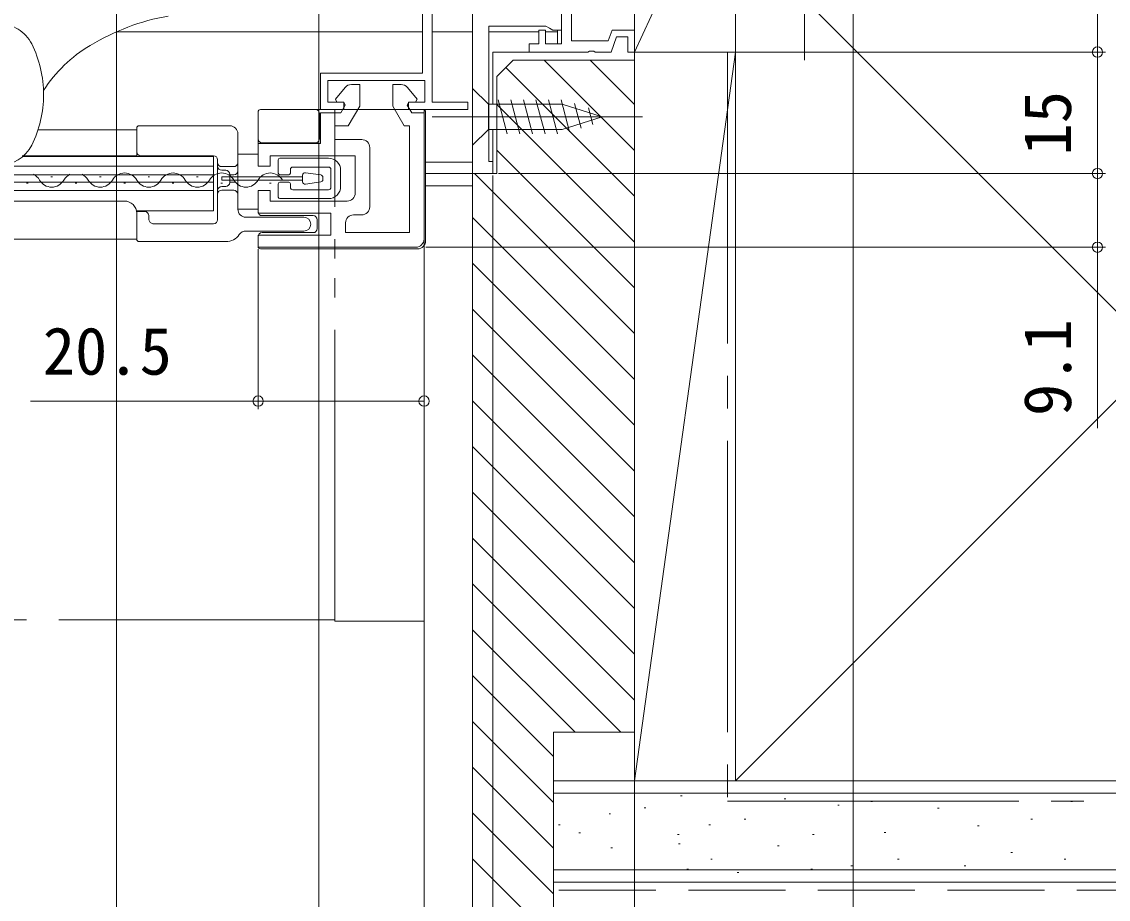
# Model space of a CAD drawing. Units: millimetres, scale not verified. Extents: x -1682 to -296, y -1188 to 1055.
# Drawn here: x -889.7 to -755.5, y -560.5 to -452.1 of the extents above; entities that cross this region are included whole.
import ezdxf
from ezdxf.enums import TextEntityAlignment as Align

# ---------------------------------------------------------------- set-up
doc = ezdxf.new("R2010")
doc.units = ezdxf.units.MM
doc.header["$LTSCALE"] = 4
for name, pattern in [('CHAIN2', [12, 9, -1, 1, -1]), ('DASHED3', [4, 3, -1]), ('DOUBLE_CHAIN2', [12.8, 9, -1, 0.6, -0.6, 0.6, -1])]:
    doc.linetypes.add(name, pattern=pattern)
for name, color, linetype, lineweight in [('0-3_YKK_11', 7, 'Continuous', 9), ('0-5_YKK_12', 2, 'Continuous', 9), ('0-6_YKK_13', 4, 'Continuous', 9), ('0-8_YKK_D', 6, 'Continuous', 9), ('0-9_YSS_K', 3, 'Continuous', 9), ('0-A_YSS_KE', 3, 'Continuous', 9)]:
    doc.layers.add(name, color=color, linetype=linetype, lineweight=lineweight)
doc.styles.add('ＭＳ ゴシック', font='')
doc.styles.get('ＭＳ ゴシック').set_extended_font_data('MS Gothic')

msp = doc.modelspace()

# ---------------------------------------------------------------- linework, layer by layer
at = {"layer": '0-3_YKK_11'}
for p, q in [((-823.014, -432.648), (-823.014, -454.848)), ((-840.218, -449.384), (-840.218, -458.449)), ((-839.018, -462.049), (-839.018, -450.149)), ((-834.014, -450.148), (-834.014, -470.848)), ((-823.014, -453.148), (-823.014, -450.648)), ((-821.814, -454.448), (-821.814, -450.545)), ((-832.014, -452.648), (-824.947, -452.648)), ((-832.014, -469.348), (-832.014, -452.648)), ((-825.814, -453.151), (-825.814, -454.848)), ((-825.014, -453.151), (-825.814, -453.151)), ((-825.014, -454.848), (-825.014, -453.151)), ((-824.947, -452.648), (-824.514, -452.898)), ((-824.514, -452.898), (-824.081, -453.148)), ((-824.081, -453.148), (-823.014, -453.148)), ((-816.783, -453.148), (-817.256, -454.448)), ((-814.015, -453.148), (-816.783, -453.148)), ((-814.015, -455.848), (-814.015, -453.148)), ((-827.014, -454.848), (-827.014, -455.848)), ((-825.814, -454.848), (-827.014, -454.848)), ((-823.014, -454.848), (-825.014, -454.848)), ((-817.256, -454.448), (-821.814, -454.448)), ((-816.914, -455.848), (-816.223, -453.948)), ((-816.223, -453.948), (-814.815, -453.948)), ((-814.815, -453.948), (-814.815, -455.848)), ((-827.014, -455.848), (-819.773, -455.848)), ((-819.773, -455.848), (-819.59, -455.728)), ((-819.59, -455.728), (-819.04, -455.728)), ((-819.04, -455.728), (-818.857, -455.848)), ((-818.857, -455.848), (-816.914, -455.848)), ((-814.815, -455.848), (-814.015, -455.848)), ((-852.818, -458.449), (-852.818, -462.949)), ((-840.218, -458.449), (-852.818, -458.449)), ((-851.918, -459.349), (-839.918, -459.349)), ((-851.918, -462.049), (-851.918, -459.349)), ((-850.946, -461.682), (-849.765, -460.221)), ((-848.987, -459.849), (-847.965, -459.849)), ((-847.965, -459.849), (-847.965, -462.512)), ((-843.865, -459.849), (-842.842, -459.849)), ((-843.865, -462.512), (-843.865, -459.849)), ((-842.065, -460.221), (-840.883, -461.682)), ((-839.918, -459.349), (-839.918, -462.049)), ((-850.772, -462.049), (-850.946, -461.682)), ((-840.883, -461.682), (-841.057, -462.049)), ((-852.818, -462.949), (-849.918, -462.949)), ((-849.918, -462.049), (-851.918, -462.049)), ((-849.938, -462.049), (-850.772, -462.049)), ((-850.296, -463.349), (-849.742, -462.389)), ((-849.742, -462.389), (-849.938, -462.049)), ((-849.918, -462.949), (-849.918, -462.049)), ((-847.965, -462.512), (-849.372, -464.949)), ((-842.458, -464.949), (-843.865, -462.512)), ((-841.892, -462.049), (-842.088, -462.389)), ((-842.088, -462.389), (-841.534, -463.349)), ((-841.918, -462.049), (-841.918, -462.949)), ((-839.918, -462.049), (-841.918, -462.049)), ((-841.918, -462.949), (-834.618, -462.949)), ((-841.057, -462.049), (-841.892, -462.049)), ((-834.618, -462.049), (-839.018, -462.049)), ((-834.618, -462.949), (-834.618, -462.049)), ((-852.815, -463.349), (-850.296, -463.349)), ((-852.815, -467.149), (-852.815, -463.349)), ((-841.534, -463.349), (-840.015, -463.349)), ((-840.015, -463.349), (-840.015, -478.949)), ((-851.015, -464.949), (-851.015, -466.649)), ((-849.372, -464.949), (-851.015, -464.949)), ((-841.815, -464.949), (-842.458, -464.949)), ((-841.815, -478.149), (-841.815, -464.949)), ((-851.015, -466.649), (-847.715, -466.649)), ((-860.515, -467.149), (-852.815, -467.149)), ((-860.515, -469.949), (-860.515, -467.149)), ((-846.715, -467.649), (-846.715, -474.949)), ((-859.015, -468.649), (-859.015, -469.949)), ((-848.515, -468.649), (-859.015, -468.649)), ((-848.515, -473.249), (-848.515, -468.649)), ((-831.514, -469.348), (-832.014, -469.348)), ((-831.514, -470.848), (-831.514, -469.348)), ((-859.015, -469.949), (-860.515, -469.949)), ((-834.014, -470.848), (-831.514, -470.848)), ((-860.515, -472.949), (-859.015, -472.949)), ((-860.515, -475.749), (-860.515, -472.949)), ((-859.015, -472.949), (-859.015, -474.249)), ((-859.015, -474.249), (-849.515, -474.249)), ((-851.515, -475.749), (-860.515, -475.749)), ((-851.515, -478.449), (-851.515, -475.749)), ((-847.715, -475.949), (-848.715, -475.949)), ((-849.715, -476.949), (-849.715, -478.149)), ((-860.515, -478.449), (-851.515, -478.449)), ((-860.515, -479.949), (-860.515, -478.449)), ((-849.715, -478.149), (-841.815, -478.149)), ((-841.015, -479.949), (-860.515, -479.949))]:
    msp.add_line(p, q, dxfattribs=at)
for centre, start, end in [((-848.987, -460.849), 89.99998, 141.0519), ((-842.842, -460.849), 38.94809, 90), ((-847.715, -467.649), 0, 89.99998), ((-849.515, -473.249), 270, 359.99998), ((-847.715, -474.949), 270, 359.99998), ((-848.715, -476.949), 90, 179.99998), ((-841.015, -478.949), 270, 359.99998)]:
    msp.add_arc(centre, 1, start, end, dxfattribs=at)
at = {"layer": '0-5_YKK_12'}
for p, q in [((-878.021, -453.346), (-840.218, -453.346)), ((-839.018, -453.346), (-834.015, -453.346)), ((-832.015, -453.346), (-825.797, -453.346)), ((-825.033, -453.346), (-823.515, -453.346)), ((-823.515, -453.146), (-823.515, -454.846)), ((-831.515, -455.846), (-831.515, -462.296)), ((-826.715, -455.846), (-831.515, -455.846)), ((-875.515, -465.449), (-887.707, -465.449)), ((-875.515, -465.449), (-875.515, -468.649)), ((-831.515, -465.396), (-831.515, -470.846)), ((-866.015, -468.749), (-889.664, -468.749)), ((-889.658, -468.649), (-875.515, -468.649)), ((-839.815, -469.446), (-834.015, -469.446)), ((-866.015, -469.949), (-987.515, -469.949)), ((-866.015, -470.999), (-987.515, -470.999)), ((-831.515, -470.846), (-839.815, -470.846)), ((-866.015, -471.899), (-987.515, -471.899)), ((-888.914, -472.029), (-889.114, -472.029)), ((-885.914, -471.269), (-886.114, -471.269)), ((-882.914, -472.029), (-883.114, -472.029)), ((-879.914, -471.269), (-880.114, -471.269)), ((-876.914, -472.029), (-877.114, -472.029)), ((-873.914, -471.269), (-874.114, -471.269)), ((-870.914, -472.029), (-871.114, -472.029)), ((-867.914, -471.269), (-868.114, -471.269)), ((-864.914, -472.029), (-865.114, -472.029)), ((-861.914, -471.269), (-862.114, -471.269)), ((-858.914, -472.029), (-859.114, -472.029)), ((-834.015, -472.346), (-839.815, -472.346)), ((-866.015, -472.949), (-987.515, -472.949)), ((-877.015, -474.249), (-987.515, -474.249)), ((-875.515, -475.749), (-875.515, -478.949)), ((-875.515, -478.949), (-987.515, -478.949))]:
    msp.add_line(p, q, dxfattribs=at)
at = {"layer": '0-5_YKK_12', "linetype": 'DOUBLE_CHAIN2'}
msp.add_line((-987.515, -525.949), (-851.015, -525.949), dxfattribs=at)
at = {"layer": '0-5_YKK_12'}
msp.add_lwpolyline([(-875.545, -475.449), (-866.015, -475.449), (-866.015, -468.749)], dxfattribs=at)
for centre, radius, start, end in [((-889.014, -472.488), 1.718, 29.20253, 63.90375), ((-883.014, -472.488), 1.718, 116.09624, 150.79745), ((-883.014, -472.488), 1.718, 29.20253, 63.96457), ((-877.014, -472.488), 1.718, 29.20253, 150.79745), ((-871.014, -472.488), 1.718, 29.20253, 150.79745), ((-865.014, -472.488), 1.718, 29.20253, 150.79745), ((-859.014, -472.488), 1.718, 29.20253, 150.79745), ((-886.014, -470.811), 1.718, 209.20253, 330.79745), ((-880.014, -470.811), 1.718, 209.20253, 330.79745), ((-874.014, -470.811), 1.718, 209.20253, 330.79745), ((-868.014, -470.811), 1.718, 209.20253, 330.79745), ((-862.014, -470.811), 1.718, 209.20253, 330.79745), ((-877.015, -475.749), 1.5, 0, 90)]:
    msp.add_arc(centre, radius, start, end, dxfattribs=at)
at = {"layer": '0-6_YKK_13', "linetype": 'CHAIN2'}
for p, q in [((-793.023, -421.843), (-793.023, -456.843)), ((-839.017, -463.848), (-813.017, -463.848))]:
    msp.add_line(p, q, dxfattribs=at)
at = {"layer": '0-6_YKK_13'}
for p, q in [((-834.017, -460.348), (-832.067, -462.298)), ((-834.017, -460.348), (-834.017, -467.348)), ((-887.015, -461.096), (-887.015, -460.585)), ((-829.723, -465.948), (-830.849, -461.748)), ((-828.171, -465.948), (-829.296, -461.748)), ((-826.618, -465.948), (-827.743, -461.748)), ((-825.065, -465.948), (-826.19, -461.748)), ((-823.512, -465.948), (-824.637, -461.748)), ((-822.028, -465.69), (-823.084, -461.748)), ((-853.415, -462.949), (-860.215, -462.949)), ((-850.065, -462.949), (-860.215, -462.949)), ((-843.612, -462.949), (-848.217, -462.949)), ((-840.115, -462.949), (-841.765, -462.949)), ((-832.067, -462.298), (-832.067, -465.398)), ((-822.933, -462.298), (-832.067, -462.298)), ((-818.017, -463.848), (-822.933, -462.298)), ((-820.596, -465.238), (-821.41, -462.202)), ((-819.164, -464.787), (-819.714, -462.737)), ((-860.515, -463.249), (-860.515, -468.449)), ((-852.915, -463.449), (-852.915, -466.549)), ((-839.815, -479.149), (-839.815, -463.249)), ((-839.815, -479.149), (-839.815, -463.249)), ((-818.017, -463.848), (-822.933, -465.398)), ((-875.515, -465.249), (-875.515, -465.949)), ((-864.015, -464.949), (-875.215, -464.949)), ((-852.915, -465.549), (-852.915, -466.549)), ((-834.017, -467.348), (-832.067, -465.398)), ((-832.067, -465.398), (-822.933, -465.398)), ((-875.515, -468.649), (-875.515, -465.949)), ((-863.015, -469.854), (-863.015, -465.949)), ((-853.415, -467.049), (-860.015, -467.049)), ((-853.415, -467.049), (-858.415, -467.049)), ((-860.515, -468.449), (-863.015, -468.449)), ((-875.015, -468.649), (-866.015, -468.649)), ((-865.515, -469.149), (-865.515, -476.549)), ((-863.015, -469.518), (-863.028, -469.505)), ((-858.015, -470.799), (-858.015, -469.149)), ((-857.815, -468.949), (-851.815, -468.949)), ((-865.015, -469.999), (-863.521, -469.999)), ((-864.515, -470.449), (-865.015, -470.449)), ((-864.015, -471.949), (-864.015, -470.949)), ((-863.515, -471), (-864.015, -471)), ((-863.015, -472.525), (-863.015, -470.574)), ((-856.715, -470.999), (-857.815, -470.999)), ((-856.515, -470.349), (-856.515, -470.799)), ((-851.815, -470.049), (-856.215, -470.049)), ((-855.011, -471.854), (-855.011, -471.044)), ((-854.669, -470.747), (-852.769, -471.014)), ((-851.515, -472.549), (-851.515, -470.349)), ((-850.315, -470.449), (-850.315, -472.449)), ((-865.015, -472.449), (-864.515, -472.449)), ((-855.011, -471.249), (-865.011, -471.249)), ((-865.011, -471.249), (-865.011, -471.649)), ((-865.011, -471.649), (-855.011, -471.649)), ((-863.515, -471.899), (-864.015, -471.899)), ((-858.015, -473.749), (-858.015, -472.099)), ((-857.815, -471.899), (-856.715, -471.899)), ((-856.515, -472.099), (-856.515, -472.549)), ((-854.669, -472.151), (-852.769, -471.884)), ((-852.511, -471.587), (-852.511, -471.311)), ((-865.015, -472.899), (-863.521, -472.899)), ((-863.015, -473.276), (-863.015, -472.525)), ((-856.215, -472.849), (-851.815, -472.849)), ((-851.815, -473.949), (-857.815, -473.949)), ((-875.515, -475.549), (-875.515, -478.949)), ((-875.515, -475.549), (-875.381, -475.549)), ((-875.381, -475.549), (-874.515, -475.549)), ((-874.015, -476.049), (-874.015, -476.549)), ((-863.015, -475.249), (-860.515, -475.249)), ((-854.865, -476.249), (-862.015, -476.249)), ((-860.515, -475.249), (-860.515, -475.549)), ((-860.015, -476.049), (-853.715, -476.049)), ((-873.515, -477.049), (-866.015, -477.049)), ((-853.215, -476.549), (-853.215, -477.649)), ((-854.865, -477.949), (-862.015, -477.949)), ((-860.515, -478.649), (-860.515, -479.849)), ((-853.715, -478.149), (-860.015, -478.149)), ((-875.215, -479.249), (-864.487, -479.249)), ((-840.815, -480.149), (-860.215, -480.149)), ((-840.815, -480.149), (-860.215, -480.149))]:
    msp.add_line(p, q, dxfattribs=at)
at = {"layer": '0-6_YKK_13', "linetype": 'DOUBLE_CHAIN2'}
for p, q in [((-851.015, -526.149), (-851.015, -462.949)), ((-851.015, -462.949), (-840.015, -462.949)), ((-851.015, -526.149), (-851.015, -462.949)), ((-851.015, -462.949), (-840.015, -462.949)), ((-840.015, -462.949), (-840.015, -526.149)), ((-840.015, -462.949), (-840.015, -526.149)), ((-840.015, -526.149), (-851.015, -526.149)), ((-840.015, -526.149), (-851.015, -526.149))]:
    msp.add_line(p, q, dxfattribs=at)
at = {"layer": '0-6_YKK_13'}
for points in [[(-863.027, -469.506), (-863.066, -469.685), (-863.176, -469.85), (-863.342, -469.961), (-863.521, -469.999)], [(-863.515, -471), (-863.299, -470.958), (-863.138, -470.854), (-863.015, -470.574), (-863.015, -469.654)], [(-863.515, -471.899), (-863.299, -471.941), (-863.138, -472.044), (-863.015, -472.325)], [(-863.027, -473.393), (-863.066, -473.214), (-863.176, -473.048), (-863.342, -472.937), (-863.521, -472.899)], [(-863.015, -473.211), (-863.015, -473.231), (-863.015, -473.259), (-863.015, -473.349), (-863.015, -473.435), (-863.015, -473.493), (-863.015, -473.555), (-863.015, -473.701), (-863.015, -474.756), (-863.015, -475.249)], [(-874.015, -476.549), (-873.868, -476.903), (-873.515, -477.049)]]:
    msp.add_lwpolyline(points, dxfattribs=at)
at = {"layer": '0-6_YKK_13', "linetype": 'DASHED3'}
for centre, radius, start, end in [((-892.515, -456.854), 4.5, 26.48103, 153.51895), ((-901.046, -461.104), 14.031, 0, 26.48103)]:
    msp.add_arc(centre, radius, start, end, dxfattribs=at)
at = {"layer": '0-6_YKK_13'}
for centre, radius, start, end in [((-866.725, -478.966), 28, 100.0611, 121.25003), ((-872.595, -469.776), 17.1, 120.40967, 147.48756), ((-901.046, -461.096), 14.031, 333.51895, 0), ((-860.215, -463.249), 0.3, 90, 180), ((-860.215, -463.249), 0.3, 90, 180), ((-853.415, -463.449), 0.5, 0, 90), ((-840.115, -463.249), 0.3, 0, 90), ((-840.115, -463.249), 0.3, 0, 90), ((-875.215, -465.249), 0.3, 90, 180), ((-864.015, -465.949), 1, 0, 90), ((-860.015, -466.549), 0.5, 180, 270), ((-853.415, -466.549), 0.5, 270, 0), ((-853.415, -466.549), 0.5, 270, 0), ((-892.515, -465.346), 4.5, 206.48103, 333.51895), ((-875.015, -468.149), 0.5, 180, 270), ((-866.015, -469.149), 0.5, 0, 90), ((-865.018, -469.502), 0.497, 180.37021, 270.36549), ((-857.815, -469.149), 0.2, 90, 180), ((-851.815, -470.449), 1.5, 0, 90), ((-865.015, -469.949), 0.5, 180, 270), ((-864.515, -470.949), 0.5, 0, 90), ((-857.815, -470.799), 0.2, 180, 270), ((-856.715, -470.799), 0.2, 270, 0), ((-856.215, -470.349), 0.3, 90, 180), ((-854.711, -471.044), 0.3, 82, 180), ((-852.811, -471.311), 0.3, 0, 82), ((-851.815, -470.349), 0.3, 0, 90), ((-865.015, -472.949), 0.5, 90, 180), ((-864.515, -471.949), 0.5, 270, 0), ((-857.815, -472.099), 0.2, 90, 180), ((-856.715, -472.099), 0.2, 0, 90), ((-854.711, -471.854), 0.3, 180, 278), ((-852.811, -471.587), 0.3, 278, 0), ((-851.815, -472.449), 1.5, 270, 0), ((-865.018, -473.396), 0.497, 89.63449, 179.62978), ((-857.815, -473.749), 0.2, 180, 270), ((-856.215, -472.549), 0.3, 180, 270), ((-851.815, -472.549), 0.3, 270, 0), ((-874.515, -476.049), 0.5, 0, 90), ((-862.015, -475.249), 1, 180, 270), ((-860.015, -475.549), 0.5, 180, 270), ((-854.865, -477.099), 0.85, 0, 90), ((-853.715, -476.549), 0.5, 0, 90), ((-866.015, -476.549), 0.5, 270, 0), ((-854.865, -477.099), 0.85, 270, 0), ((-853.715, -477.649), 0.5, 270, 0), ((-875.215, -478.949), 0.3, 180, 270), ((-864.487, -477.249), 2, 270, 325.48189), ((-862.015, -478.949), 1, 90, 145.48189), ((-860.015, -478.649), 0.5, 90, 180), ((-840.815, -479.149), 1, 270, 0), ((-840.815, -479.149), 1, 270, 0), ((-860.215, -479.849), 0.3, 180, 270), ((-860.215, -479.849), 0.3, 180, 270)]:
    msp.add_arc(centre, radius, start, end, dxfattribs=at)
at = {"layer": '0-8_YKK_D'}
for p, q in [((-787.016, -428.823), (-787.016, -674.854)), ((-756.82, -455.843), (-756.82, -428.843)), ((-878.022, -430.146), (-878.022, -634.854)), ((-853.022, -430.146), (-853.022, -634.854)), ((-853.022, -432.458), (-853.022, -634.854)), ((-853.014, -436.348), (-853.014, -614.854)), ((-814.015, -455.498), (-814.015, -674.854)), ((-814.015, -455.498), (-814.015, -674.854)), ((-813.322, -455.843), (-755.82, -455.843)), ((-813.322, -455.843), (-755.82, -455.843)), ((-756.82, -470.846), (-756.82, -455.843)), ((-814.022, -456.545), (-814.022, -654.854)), ((-834.025, -467.945), (-834.025, -654.854)), ((-834.015, -470.781), (-834.015, -594.854)), ((-831.514, -471.098), (-831.514, -634.854)), ((-830.825, -470.846), (-755.82, -470.846)), ((-829.817, -470.849), (-755.812, -470.849)), ((-756.812, -470.849), (-756.812, -479.949)), ((-840.015, -472.299), (-840.015, -499.949)), ((-840.015, -472.299), (-840.015, -594.854)), ((-834.025, -471.431), (-834.025, -634.854)), ((-834.025, -471.546), (-834.025, -654.854)), ((-834.014, -471.348), (-834.014, -634.854)), ((-860.515, -480.199), (-860.515, -499.949)), ((-839.811, -479.949), (-755.812, -479.949)), ((-756.812, -479.949), (-756.812, -502.299)), ((-860.515, -498.949), (-888.625, -498.949)), ((-840.015, -498.949), (-860.515, -498.949)), ((-840.015, -529.549), (-840.015, -594.854))]:
    msp.add_line(p, q, dxfattribs=at)
for centre in [(-756.82, -455.843), (-756.82, -455.843), (-756.82, -470.846), (-756.812, -470.849), (-756.812, -479.949), (-860.515, -498.949), (-840.015, -498.949)]:
    msp.add_circle(centre, 0.637, dxfattribs=at)
at = {"layer": '0-9_YSS_K'}
for p, q in [((-814.015, -455.848), (-801.515, -428.848)), ((-814.015, -428.848), (-814.015, -455.848)), ((-801.515, -455.848), (-801.515, -428.848)), ((-801.516, -440.848), (-696.516, -545.848)), ((-801.516, -545.848), (-696.516, -440.848)), ((-801.516, -455.848), (-814.016, -455.848)), ((-814.015, -455.848), (-801.515, -455.848)), ((-801.515, -545.848), (-801.516, -455.848)), ((-814.015, -467.992), (-825.153, -456.854)), ((-814.015, -462.335), (-819.496, -456.854)), ((-814.015, -473.649), (-829.913, -457.751)), ((-814.015, -479.306), (-831.015, -462.306)), ((-814.015, -484.962), (-831.015, -467.962)), ((-814.015, -490.619), (-833.781, -470.854)), ((-814.015, -496.276), (-834.015, -476.276)), ((-814.015, -501.933), (-834.015, -481.933)), ((-814.015, -507.59), (-834.015, -487.59)), ((-814.015, -513.247), (-834.015, -493.247)), ((-814.015, -518.904), (-834.015, -498.904)), ((-814.015, -524.561), (-834.015, -504.56)), ((-814.015, -530.217), (-834.015, -510.217)), ((-814.015, -535.874), (-834.015, -515.874)), ((-815.692, -539.854), (-834.015, -521.531)), ((-821.349, -539.854), (-834.015, -527.188)), ((-824.015, -542.845), (-834.015, -532.845)), ((-824.015, -548.502), (-834.015, -538.502)), ((-824.015, -554.158), (-834.015, -544.158)), ((-801.515, -545.848), (-814.015, -545.848)), ((-651.358, -547.351), (-824.015, -547.351)), ((-808.332, -547.68), (-808.132, -547.68)), ((-795.534, -548.07), (-795.334, -548.07)), ((-788.908, -548.85), (-788.708, -548.85)), ((-784.817, -548.417), (-784.617, -548.417)), ((-760.092, -548.417), (-759.892, -548.417)), ((-824.015, -559.815), (-834.015, -549.815)), ((-817.161, -549.917), (-816.961, -549.917)), ((-812.813, -549.183), (-812.613, -549.183)), ((-776.575, -549.241), (-776.376, -549.241)), ((-823.399, -551.299), (-823.199, -551.299)), ((-804.824, -551.299), (-804.624, -551.299)), ((-800.476, -550.565), (-800.276, -550.565)), ((-771.631, -551.389), (-771.431, -551.389)), ((-765.037, -550.565), (-764.837, -550.565)), ((-820.897, -552.256), (-820.697, -552.256)), ((-808.692, -552.48), (-808.492, -552.48)), ((-792.026, -552.468), (-791.826, -552.468)), ((-783.169, -552.213), (-782.969, -552.213)), ((-816.934, -554.128), (-816.734, -554.128)), ((-808.561, -553.637), (-808.361, -553.637)), ((-796.355, -553.861), (-796.155, -553.861)), ((-824.015, -565.472), (-834.015, -555.472)), ((-804.597, -555.51), (-804.397, -555.51)), ((-781.52, -555.51), (-781.32, -555.51)), ((-767.51, -554.686), (-767.31, -554.686)), ((-760.916, -555.51), (-760.716, -555.51)), ((-651.358, -556.851), (-824.015, -556.851)), ((-807.553, -556.756), (-807.353, -556.756)), ((-792.216, -556.756), (-792.016, -556.756)), ((-787.29, -556.334), (-787.09, -556.334)), ((-773.279, -556.334), (-773.079, -556.334)), ((-801.328, -557.158), (-801.128, -557.158))]:
    msp.add_line(p, q, dxfattribs=at)
at = {"layer": '0-9_YSS_K', "linetype": 'DASHED3'}
msp.add_line((-651.358, -559.351), (-824.015, -559.351), dxfattribs=at)
at = {"layer": '0-9_YSS_K'}
msp.add_lwpolyline([(-801.516, -455.848), (-814.015, -545.848), (-814.016, -455.848)], dxfattribs=at)
at = {"layer": '0-A_YSS_KE'}
for p, q in [((-801.516, -440.848), (-801.516, -545.848)), ((-829.015, -456.854), (-831.015, -458.854)), ((-814.015, -456.854), (-829.015, -456.854)), ((-814.015, -539.854), (-814.015, -456.854)), ((-831.015, -458.854), (-831.015, -470.854)), ((-831.015, -470.854), (-834.015, -470.854)), ((-834.015, -470.854), (-834.015, -571.854)), ((-824.015, -539.854), (-814.015, -539.854)), ((-824.015, -573.854), (-824.015, -539.854)), ((-824.015, -558.351), (-824.015, -545.851)), ((-651.358, -545.851), (-824.015, -545.851)), ((-801.516, -545.848), (-696.516, -545.848)), ((-651.358, -558.351), (-824.015, -558.351))]:
    msp.add_line(p, q, dxfattribs=at)
at = {"layer": '0-A_YSS_KE', "linetype": 'CHAIN2'}
msp.add_lwpolyline([(-802.516, -455.848), (-802.516, -548.348), (-651.358, -548.348)], dxfattribs=at)

# ---------------------------------------------------------------- texts
at = {"layer": '0-8_YKK_D', "color": 4, "style": 'ＭＳ ゴシック'}
for s, p in [('15', (-758.32, -468.624)), ('9.1', (-758.312, -500.799))]:
    msp.add_text(s, height=5.865, rotation=90, dxfattribs=at).set_placement(p, align=Align.BOTTOM_LEFT)
msp.add_text('20.5', height=5.865, dxfattribs=at).set_placement((-887.125, -497.449), align=Align.BOTTOM_LEFT)

doc.saveas('drawing.dxf')
